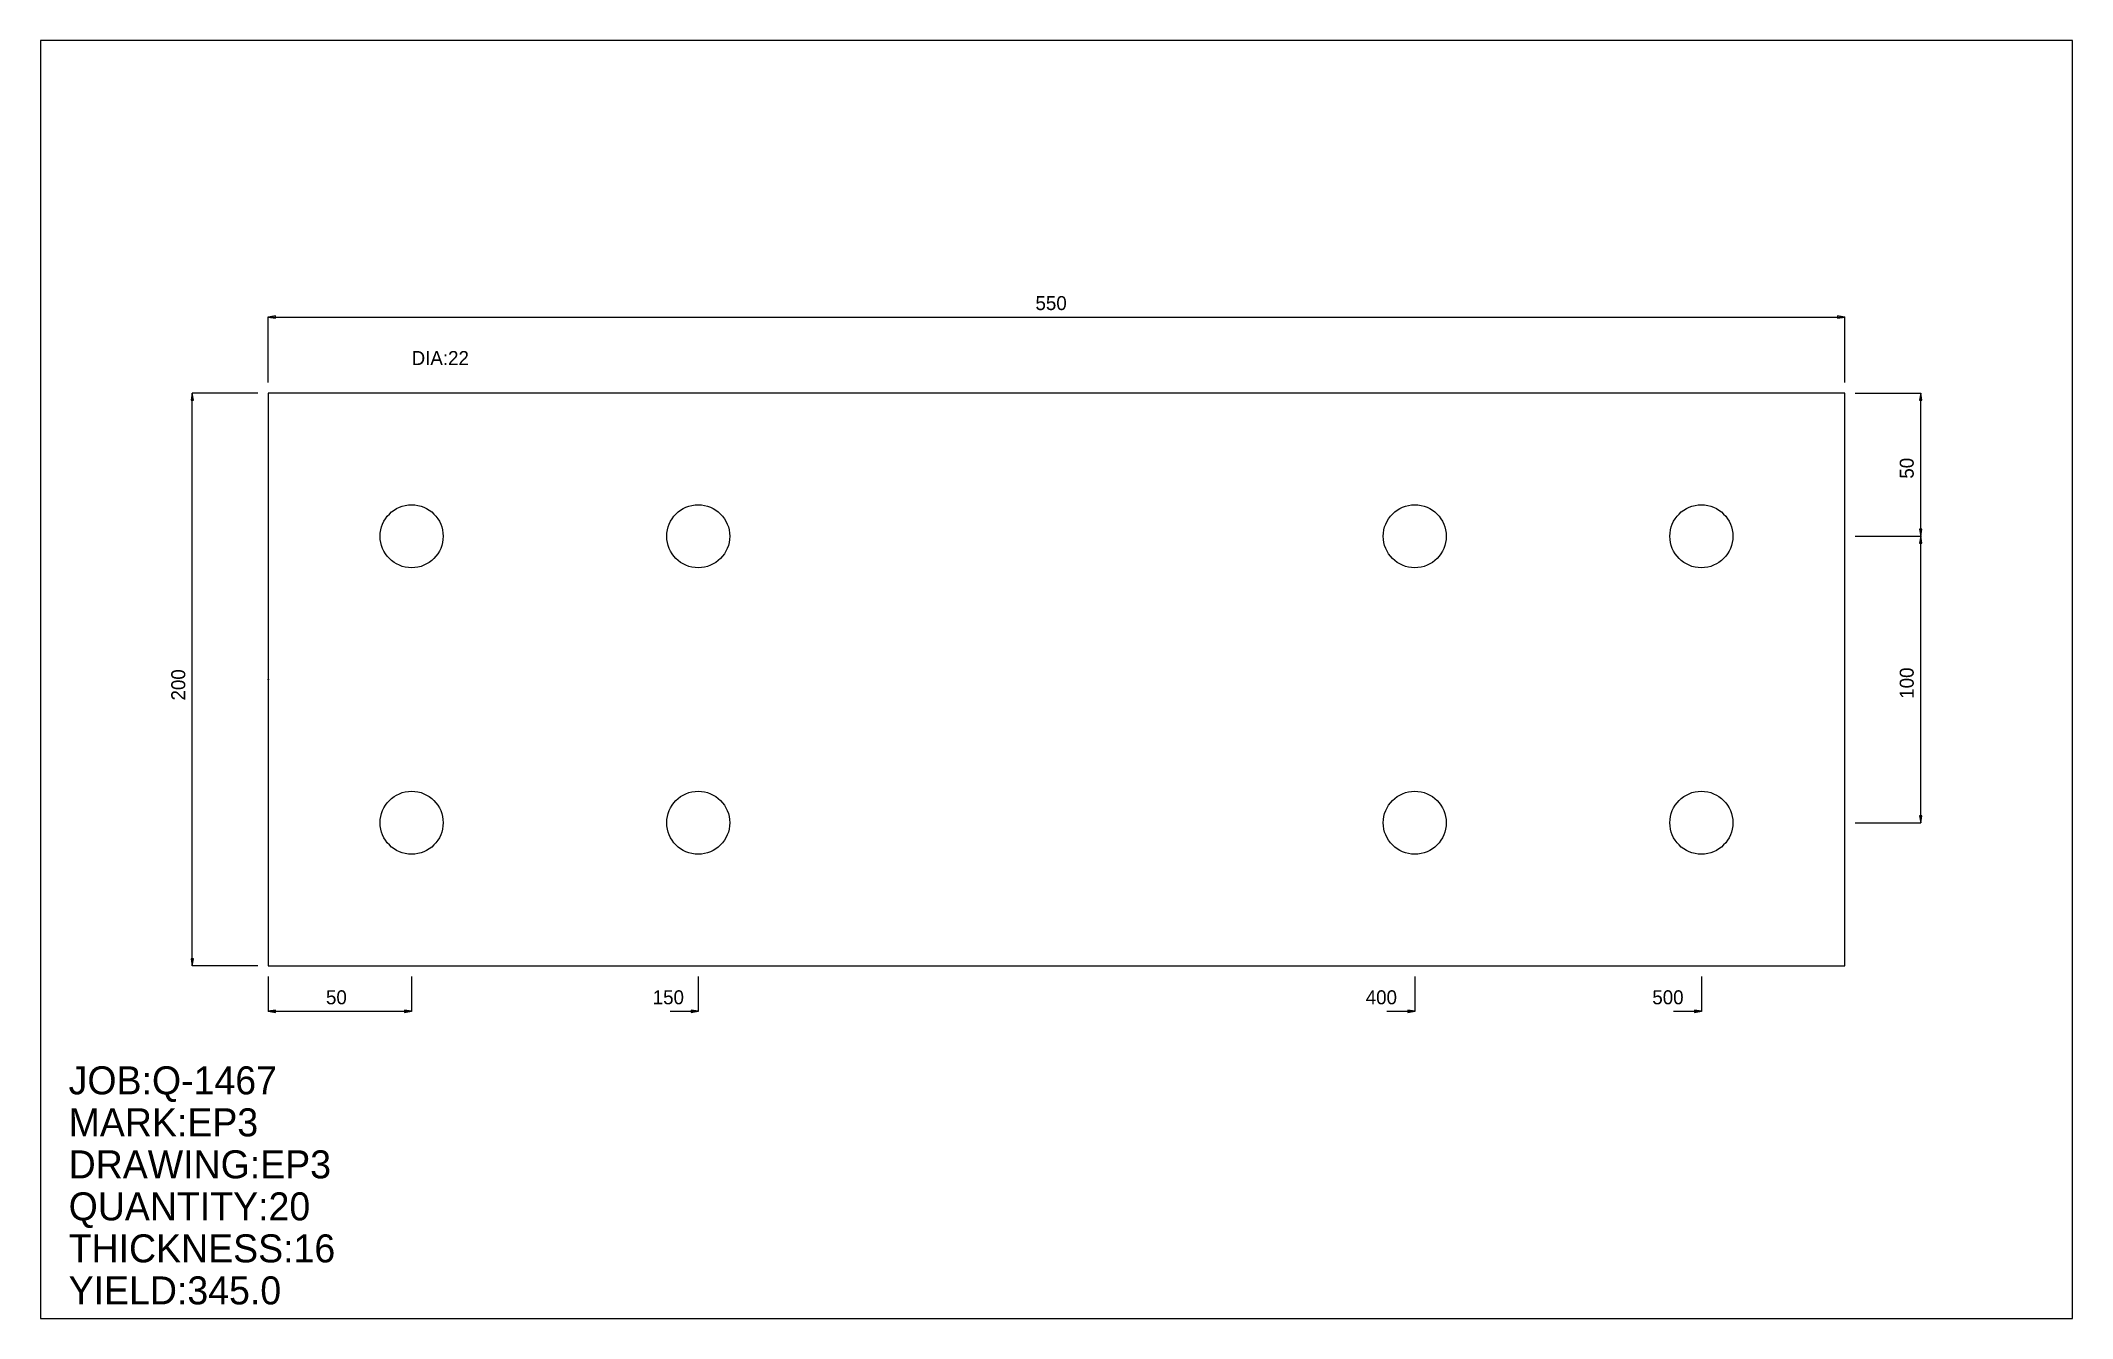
# Model space of a CAD drawing. Extents: x 0 to 709, y 0 to 446.
import ezdxf

# ---------------------------------------------------------------- set-up
doc = ezdxf.new("R2010")
doc.units = 0
doc.header["$LTSCALE"] = 0.125
for name, color, linetype in [('2', 7, 'CONTINUOUS'), ('3', 1, 'CONTINUOUS'), ('4', 1, 'CONTINUOUS'), ('5', 7, 'CONTINUOUS'), ('6', 6, 'CONTINUOUS')]:
    doc.layers.add(name, color=color, linetype=linetype)

# ---------------------------------------------------------------- blocks, each defined once
blk = doc.blocks.new('ARROW')
at = {"layer": '2', "linetype": 'CONTINUOUS'}
for p, q in [((0, 0), (-1, 0.166667)), ((-1, 0.166667), (-1, -0.166667)), ((-1, -0.166667), (0, 0))]:
    blk.add_line(p, q, dxfattribs=at)
blk = doc.blocks.new('PLATE')
at = {"layer": '3', "linetype": 'CONTINUOUS'}
for p, q in [((0, 0), (0, -200)), ((550, 0), (0, 0)), ((550, -200), (550, 0)), ((0, -200), (550, -200))]:
    blk.add_line(p, q, dxfattribs=at)
at = {"layer": '4', "linetype": 'CONTINUOUS'}
for centre in [(50, -50), (150, -50), (400, -50), (500, -50), (50, -150), (150, -150), (400, -150), (500, -150)]:
    blk.add_circle(centre, 11, dxfattribs=at)
at = {"layer": '5', "linetype": 'CONTINUOUS'}
for p, q in [((-0.1, -100), (0.1, -100)), ((0, -100.1), (0, -99.900002))]:
    blk.add_line(p, q, dxfattribs=at)
blk.add_circle((0, -100), 0.1, dxfattribs=at)
at = {"layer": '6', "linetype": 'CONTINUOUS'}
for p, q in [((0, 3.666667), (0, 26.583332)), ((0, 26.533333), (550, 26.533333)), ((550, 3.666667), (550, 26.583332)), ((-3.666651, 0), (-26.583317, 0.000002)), ((-26.533333, -200), (-26.533318, 0.000002)), ((553.66669, 0), (576.58337, -0.000002)), ((576.53339, -50), (576.53339, -0.000002)), ((553.66669, -50), (576.58337, -50)), ((553.66669, -50), (576.58337, -50)), ((576.53339, -150), (576.53339, -50)), ((553.66669, -150), (576.58337, -150)), ((-3.666667, -200), (-26.583332, -200)), ((0, -203.66667), (0, -215.8889)), ((50, -203.66667), (50, -215.8889)), ((150, -203.66667), (150, -215.8889)), ((400, -203.66667), (400, -215.8889)), ((500, -203.66667), (500, -215.8889)), ((0, -215.8389), (50, -215.8389)), ((140.22223, -215.8389), (150, -215.8389)), ((390.22223, -215.8389), (400, -215.8389)), ((490.22223, -215.8389), (500, -215.8389))]:
    blk.add_line(p, q, dxfattribs=at)
at = {"layer": '6', "xscale": 2.444444, "yscale": 2.444444, "zscale": 2.444444}
for p, rotation in [((0, 26.533333), 180), ((-26.533318, 0.000002), 90), ((576.53339, -0.000002), 90), ((576.53339, -50), 270), ((576.53339, -50), 90), ((576.53339, -150), 270), ((-26.533333, -200), 270), ((0, -215.8389), 180)]:
    blk.add_blockref('ARROW', p, dxfattribs=dict(at, rotation=rotation))
for p in [(550, 26.533333), (50, -215.8389), (150, -215.8389), (400, -215.8389), (500, -215.8389)]:
    blk.add_blockref('ARROW', p, dxfattribs=at)
at = {"layer": '5'}
blk.add_text('ZERO', height=0.015, dxfattribs=at).set_placement((0, -100))
at = {"layer": '6'}
for s, p in [('550', (267.66666, 28.977777)), ('DIA:22', (50, 9.777777)), ('50', (20.111111, -213.39445)), ('150', (134.11111, -213.39445)), ('400', (382.88889, -213.39445)), ('500', (482.88889, -213.39445))]:
    blk.add_text(s, height=4.889, dxfattribs=at).set_placement(p)
for s, p in [('50', (574.08893, -29.888889)), ('200', (-28.97777, -107.33334)), ('100', (574.08893, -106.72222))]:
    blk.add_text(s, height=4.889, rotation=90, dxfattribs=at).set_placement(p)

msp = doc.modelspace()

# ---------------------------------------------------------------- linework, layer by layer
at = {"layer": '5', "linetype": 'CONTINUOUS'}
for p, q in [((708.88892, 446.11111), (0, 446.11111)), ((0, 446.11111), (0, 0)), ((708.88892, 0), (708.88892, 446.11111)), ((0, 0), (708.88892, 0))]:
    msp.add_line(p, q, dxfattribs=at)

# ---------------------------------------------------------------- block references
at = {"layer": '2'}
msp.add_blockref('PLATE', (79.444458, 323.05554), dxfattribs=at)

# ---------------------------------------------------------------- texts
at = {"layer": '5'}
for s, p in [('JOB:Q-1467', (9.777777, 78.222214)), ('MARK:EP3', (9.777777, 63.555546)), ('DRAWING:EP3', (9.777777, 48.888882)), ('QUANTITY:20', (9.777777, 34.222218)), ('THICKNESS:16', (9.777777, 19.555553)), ('YIELD:345.0', (9.777777, 4.888888))]:
    msp.add_text(s, height=9.778, dxfattribs=at).set_placement(p)

doc.saveas('drawing.dxf')
